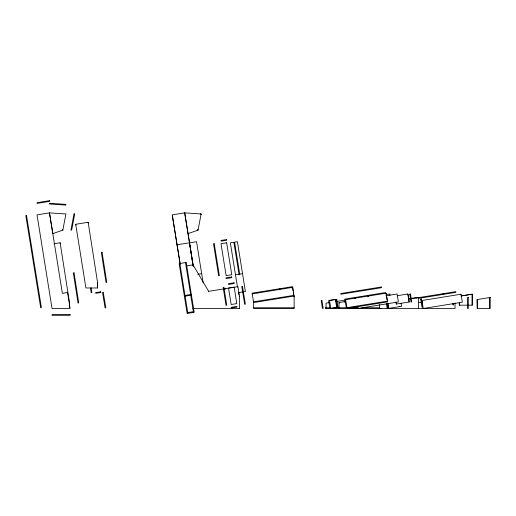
<?xml version="1.0" encoding="UTF-8"?>
<svg xmlns="http://www.w3.org/2000/svg" width="516" height="516" viewBox="0 0 516 516"><rect width="100%" height="100%" fill="white"/><g stroke="black" fill="none" stroke-linecap="round" stroke-linejoin="round"><path stroke-width="0.77" d="M184.644 213.579L184.696 212.863L201.13 213.966L201.085 214.675M62.836 230.155L65.913 213.966L49.472 212.869L37.029 214.869L52.039 308.484L70.099 308.484L67.538 292.507L62.378 293.333L49.472 212.869L52.851 233.619L62.836 230.155L62.597 229.485M75.691 224.286L88.152 222.267L97.55 282.394L97.569 287.973L85.908 287.98L75.71 224.279L75.807 224.989M200.427 213.83L201.13 213.966L198.054 230.155L188.069 233.613L184.696 212.863L172.247 214.869L180.136 264.057M53.883 243.784L60.133 242.772L69.531 302.905M177.046 244.784L189.507 242.765L193.061 265.714M189.488 242.843L196.531 241.707L203.162 282.962M186.798 265.856L193.068 264.85M197.751 274.273L201.666 273.648M235.49 274.776L242.539 273.648M208.503 291.366L237.94 286.638L239.411 296.758M184.283 295.552L191.326 294.423M185.102 296.145L190.739 295.236M238.36 292.63L245.403 291.495L237.405 241.707L230.362 242.843L237.489 287.193M252.214 293.856L292.74 287.348M292.146 288.134L292.849 288.025M253.498 301.841L294.023 295.333M187.74 312.586L193.377 311.677M253.614 302.544L294.133 296.036L294.133 308.484L253.614 308.484L253.614 302.544L252.105 293.153L292.63 286.644L294.133 296.758M334.484 299.557L328.627 300.499L329.905 308.484L335.768 307.542M345.043 299.796L386.187 293.172L387.58 301.86L346.436 308.484L344.933 299.087L385.458 292.578L385.568 293.288M329.176 302.64L326.048 303.144L326.048 307.768M335.432 301.641L345.597 300.002M386.568 294.501L389.748 293.991L389.98 295.442M339.031 308.484L339.031 302.544L345.391 301.525M385.968 295.778L397.094 293.991L398.378 301.976L357.852 308.484L357.498 306.304M397.23 295.72L407.988 293.991L409.272 301.976L396.249 304.066L395.901 301.886M409.878 294.778L410.581 294.662M346.945 307.665L387.471 301.157M350.912 307.523L352.499 307.265M354.092 307.014L358.065 306.375M408.35 298.835L416.167 297.577M358.175 307.078L349.435 308.484L349.326 307.781M350.506 308.484L357.653 307.336M408.317 299.209L418.482 297.577L418.482 308.484M416.051 298.042L455.776 291.663L455.892 292.366L418.315 298.403M420.766 299.615L421.469 299.506M418.489 302.621L422.462 301.983M460.794 295.99L472.308 294.172L472.308 305.182L459.285 305.182L459.285 302.944M461.749 295.868L472.308 294.172M399.087 306.427L399.79 306.31M477.171 299.532L490.2 297.474L490.2 308.484L477.171 308.484L477.171 299.532L477.377 308.484M489.484 297.558L490.2 297.474L489.484 297.474L489.484 308.484M253.614 307.768L294.133 307.768M330.098 307.768L325.332 307.768L325.332 308.484L455.041 308.484L455.041 302.976M334.871 307.768L346.184 307.768M354.924 307.768L358.104 307.768M362.077 307.768L379.557 307.768M380.589 308.394L381.305 308.394M192.855 308.484L239.45 308.478M197.351 230.02L198.054 230.155L197.815 229.478M193.023 264.856L208.657 291.34M189.469 242.772L189.565 243.481M172.357 215.572L180.194 264.057M88.113 222.273L88.23 222.976M60.095 242.778L60.204 243.481M453.403 303.408L453.648 304.911L452.945 305.02L452.7 303.524M442.954 293.72L443.07 294.423M407.788 294.023L409.072 302.008M401.08 303.408L401.545 306.31L388.522 308.4L387.71 303.318M396.217 302.582L396.449 304.034M387.903 303.285L388.722 308.368M385.987 293.204L387.039 299.738M387.2 304.014L387.903 308.368L387.2 308.484L386.381 303.402M368.611 295.997L368.688 296.474M367.908 296.107L367.985 296.584M355.53 298.093L355.608 298.577M354.827 298.209L354.905 298.687M354.479 306.949L354.595 307.652M345.662 299.68L347.055 308.368M344.191 301.718L344.301 302.421M339.031 302.544L339.147 303.253M292.54 287.38L293.127 291.011M293.359 292.462L293.707 294.636M279.807 288.702L279.917 289.405M257.258 292.32L257.374 293.03M238.631 292.462L238.985 294.636M225.079 288.702L225.189 289.405M184.696 212.863L193.171 265.721M185.496 262.592L193.487 312.38M179.858 263.502L187.856 313.289M188.082 233.696L193.345 266.695M91.145 287.915L91.893 292.63L91.19 292.746L90.435 288.031M472.108 294.172L472.108 305.182M459.485 302.944L459.485 305.182M379.557 304.621L379.557 308.484M239.45 296.029L239.411 308.484M97.55 282.394L97.55 287.98M69.55 302.898L69.531 307.684M49.472 203.278L49.426 203.994L65.861 205.091L65.913 204.375L49.472 203.278M74.02 213.83L70.944 230.026L71.64 230.155L74.723 213.966L74.02 213.83M103.252 292.507L102.549 292.624L105.109 307.884L105.819 307.768L103.252 292.507M49.472 200.685L37.029 202.685L37.139 203.394L49.588 201.388L49.472 200.685M26.503 215.462L25.8 215.578L40.7 307.768L41.403 307.652L26.503 215.462M100.781 291.798L95.621 292.63L95.737 293.333L100.891 292.507L100.781 291.798M226.64 239.54L221.003 240.443L221.112 241.153L226.75 240.243L226.64 239.54M214.23 243.7L213.521 243.81L218.655 275.75L219.358 275.641L214.23 243.7M226.64 242.797L221.003 243.7L226.131 275.641L231.768 274.731L226.64 242.797M234.67 242.681L233.961 242.797L239.095 274.731L239.798 274.622L234.67 242.681M186.199 262.483L179.155 263.611L187.147 313.399L194.197 312.27L186.199 262.483M231.652 276.944L226.021 277.847L226.131 278.55L231.768 277.647L231.652 276.944M234.051 282.813L228.414 283.716L228.524 284.426L234.161 283.516L234.051 282.813M223.886 287.373L223.176 287.483L226.047 305.337L226.75 305.22L223.886 287.373M234.161 287.173L228.524 288.076L231.168 304.517L236.799 303.608L234.161 287.173M242.494 286.354L241.791 286.47L244.661 304.317L245.364 304.201L242.494 286.354M236.799 306.407L231.168 307.31L231.278 308.02L236.915 307.11L236.799 306.407M381.247 287.019L340.721 293.527L340.837 294.23L381.363 287.722L381.247 287.019M321.894 300.383L321.191 300.499L322.474 308.484L323.177 308.368L321.894 300.383M335.419 299.557L329.556 300.499L330.84 308.484L336.703 307.542L335.419 299.557M336.806 299.557L336.032 299.68L337.309 307.665L338.09 307.542L336.806 299.557M410.472 293.991L409.768 294.101L411.052 302.086L411.755 301.976L410.472 293.991M421.398 299.028L420.688 299.138L421.972 307.123L422.675 307.014L421.398 299.028M461.065 294.217L421.946 300.499L423.23 308.484L462.349 302.202L461.065 294.217M102.071 252.33L101.368 252.44L106.057 282.504L106.76 282.394L102.071 252.33M74.052 272.835L73.349 272.945L78.032 303.015L78.742 302.905L74.052 272.835M468.283 297.474L467.573 297.474L467.573 308.484L468.283 308.484L468.283 297.474M70.099 314.599L52.039 314.599L52.039 315.315L70.099 315.315L70.099 314.599"/></g></svg>
